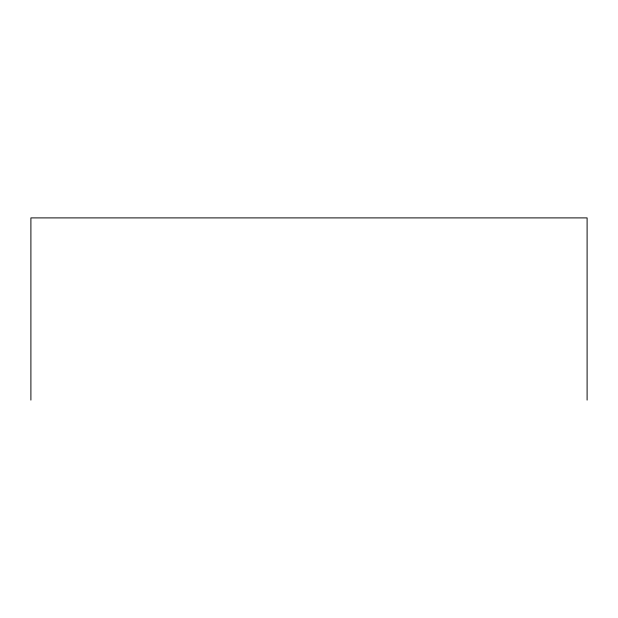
<?xml version="1.0" encoding="UTF-8"?>
<svg xmlns="http://www.w3.org/2000/svg" width="618" height="618" viewBox="0 0 618 618"><rect width="100%" height="100%" fill="white"/><g stroke="black" fill="none" stroke-linecap="round" stroke-linejoin="round"><path stroke-width="0.93" d="M587.1 400.101L587.1 217.899L30.9 217.899L30.9 400.101"/></g></svg>
